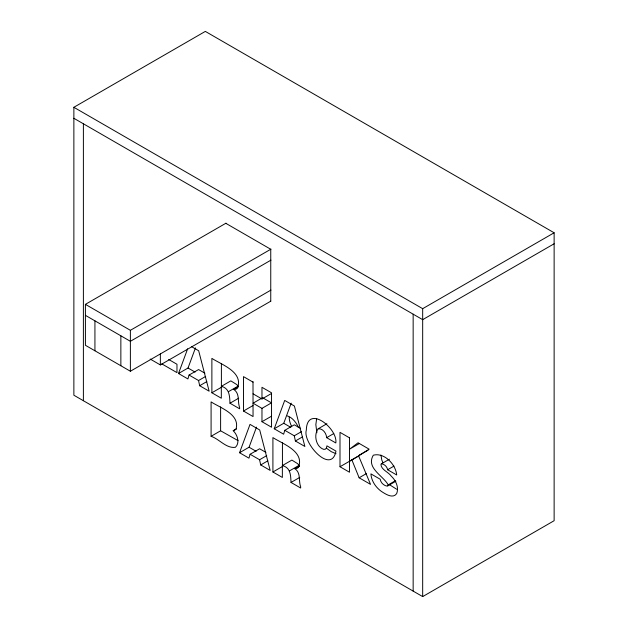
<?xml version="1.0" encoding="UTF-8"?>
<svg xmlns="http://www.w3.org/2000/svg" width="628" height="628" viewBox="0 0 628 628"><rect width="100%" height="100%" fill="white"/><g stroke="black" fill="none" stroke-linecap="round" stroke-linejoin="round"><path stroke-width="0.94" d="M316.669 418.491L315.845 424.646L316.873 432.77M387.978 485.774L388.214 484.871C383.041 475.577 365.755 467.907 373.307 455.206C384.273 452.239 395.75 464.351 396.708 474.988L387.633 469.752C387.193 466.737 384.493 464.163 381.502 463.778L380.937 464.194C380.866 469.705 388.559 472.02 391.22 476.118C395.852 480.444 399.141 487.375 396.661 493.639C392.814 499.056 385.466 494.016 381.384 491.402C375.701 487.32 371.415 480.97 370.905 473.873L380.207 479.243C380.741 482.728 383.771 485.703 387.256 486.15L395.907 481.197M204.909 373.205L198.581 369.554L189.067 375.049L187.913 378.943L178.509 373.511L187.631 348.815M250.101 454.264L248.947 458.157L239.543 452.725L250.023 424.371L259.709 429.968L270.181 470.411L260.699 464.94L259.584 459.743L250.101 454.264L259.623 448.769L265.942 452.419M284.79 430.313L283.636 434.207L274.232 428.775L284.704 400.421L294.391 406.018L304.87 446.469L295.388 440.989L294.273 435.793L284.79 430.313L294.304 424.818L300.631 428.469M178.509 373.511L188.023 368.016L195.457 347.896M239.543 452.725L249.065 447.23L256.499 427.111M274.232 428.775L283.746 423.28L291.18 403.16M318.168 428.783C313.451 434.694 315.955 446.987 323.852 449.397L325.39 449.177L326.419 447.992L326.913 445.856L335.972 451.092C331.466 475.302 302.28 442.74 306.323 430.141C306.966 403.812 338.005 428.312 335.815 442.96L326.654 437.669C326.434 433.422 322.831 428.194 318.168 428.783L326.898 423.743M349.49 461.274L359.781 455.229M351.853 459.814L359.13 477.79L370.544 484.376L358.525 455.724L369.162 449.185L358.062 442.771L349.49 449.224L359.004 443.729M73.868 107.294L205.325 31.4L554.131 232.776L554.131 520.706L422.675 596.6L73.868 395.224L73.868 107.294L422.675 308.678L554.131 232.776M270.974 290.073L130.381 371.242L85.408 345.282L85.408 304.352L226.009 223.176M85.408 304.352L130.381 330.312L270.974 249.135M270.974 260.125L130.381 341.302L85.408 315.342M150.178 359.051L160.36 364.931L270.817 301.157M189.067 375.049L198.55 380.529L205.686 376.408M198.55 380.529L199.665 385.725L206.8 381.604M221.394 363.392L221.394 386.322C229.738 388.426 229.644 396.401 229.981 403.223L239.629 408.797L239.629 407.509C237.298 401.685 240.179 393.568 233.757 389.439L235.893 389.234L237.384 388.237C243.86 372.145 221.543 364.664 211.879 358.376L211.879 392.775L221.394 387.28M228.545 391.621L238.059 386.126L236.819 384.595L230.837 380.874L221.323 386.369L221.323 398.231L211.879 392.775M233.757 389.439L238.522 386.691M229.981 403.223L238.703 398.191M261.782 398.176L253.053 403.215L261.97 408.365L271.492 402.87L262.575 397.72M253.053 393.827L261.97 398.976L271.492 393.481M253.053 382.154L243.491 376.627L243.491 411.026L253.006 405.531M211.087 436.295C219.188 438.941 226.261 448.667 235.39 447.309C240.179 442.921 237.368 434.67 233.216 430.714L235.916 429.411C240.603 414.456 220.428 407.965 211.087 401.896L211.087 436.295L220.609 430.8L238.098 440.652M554.131 243.774L422.675 319.668L73.868 118.284M233.216 430.714L236.387 428.885M261.97 408.365L261.97 421.702L271.492 416.207M294.273 435.793L301.409 431.671M259.584 459.743L266.727 455.622M295.388 440.989L302.523 436.868M260.699 464.94L267.842 460.819M326.654 437.669L333.79 433.548M282.357 465.584C290.788 467.57 290.678 475.616 291.015 482.445L300.663 488.011L300.663 486.724C298.339 480.899 301.212 472.782 294.799 468.653L296.926 468.449L298.418 467.452C304.902 451.359 282.584 443.878 272.913 437.59L272.913 471.989L282.357 477.445L282.357 465.584L291.879 460.089L297.853 463.809L299.556 466.588M272.913 471.989L282.435 466.494L282.435 442.607M289.579 470.835L299.101 465.34M294.799 468.653L299.556 465.905M291.015 482.445L299.744 477.406M358.525 455.724L368.047 450.229M349.49 437.826L339.999 432.347L339.999 466.745L359.004 455.779M381.502 463.778L389.431 459.201M359.13 477.79L366.273 473.669M387.633 469.752L393.976 466.086M388.214 484.871L395.357 480.75M336.043 453.73L331.215 451.642L326.623 448.329M396.739 489.283L389.022 484.4M225.79 223.301L270.754 249.269L270.754 301.189M191.407 346.554L198.668 350.754L209.148 391.197L199.665 385.725M188.023 368.016L195.08 372.09M283.746 423.28L290.803 427.354M168.736 359.506L176.97 364.264L176.97 372.624L161.828 363.879M243.491 411.026L253.053 416.552L253.006 381.643M261.97 421.702L271.539 427.221L271.539 392.822L261.97 387.303L261.97 398.976M339.999 466.745L349.49 472.225L349.521 437.363M249.065 447.23L256.114 451.304M382.884 462.553L381.808 460.089L380.945 455.065M422.675 308.678L422.675 596.6M413.153 314.173L413.153 591.105M220.609 406.913L220.609 430.8M160.36 353.941L160.36 364.931M130.381 330.312L130.381 371.242M120.859 335.807L120.859 365.747M94.93 320.837L94.93 350.777M83.391 123.779L83.391 400.719M287.263 415.893A14.311 8.258 60 0 1 298.261 427.158M291.643 426.373A14.311 8.258 60 0 1 289.194 417.22"/></g></svg>
